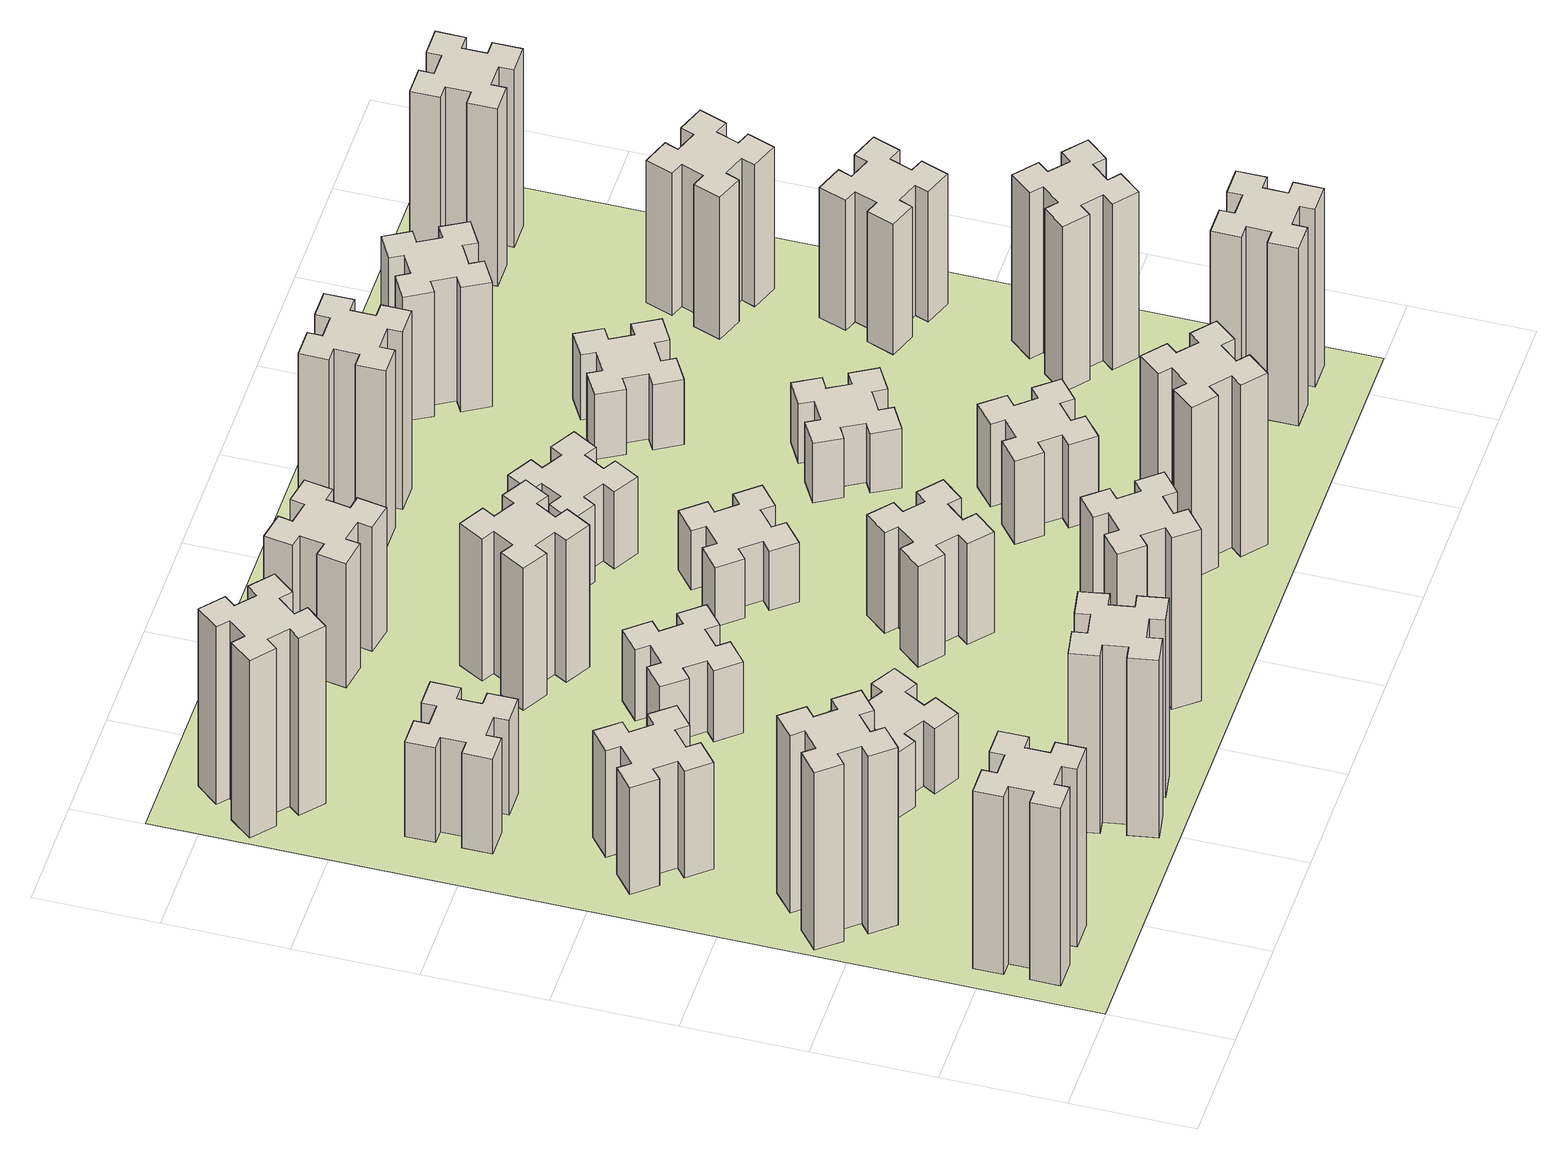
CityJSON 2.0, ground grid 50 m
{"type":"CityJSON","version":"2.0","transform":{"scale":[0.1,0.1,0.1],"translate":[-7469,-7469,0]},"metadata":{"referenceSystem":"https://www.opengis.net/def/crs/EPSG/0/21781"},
"CityObjects":{
"building1":{"type":"Building","attributes":{"class":"1000","function":"1000","usage":"1000","yearOfConstruction":2016,"roofType":"1000","measuredHeight":90,"storeysAboveGround":30,"storeysBelowGround":0},"geometry":[{"type":"Solid","lod":"1","boundaries":[[[[0,1,2,3,4,5,6,7,8,9,10,11,12,13,14,15,16,17,18,19]],[[17,16,20,21]],[[16,15,22,20]],[[15,14,23,22]],[[14,13,24,23]],[[13,12,25,24]],[[12,11,26,25]],[[11,10,27,26]],[[10,9,28,27]],[[9,8,29,28]],[[8,7,30,29]],[[7,6,31,30]],[[6,5,32,31]],[[5,4,33,32]],[[4,3,34,33]],[[3,2,35,34]],[[2,1,36,35]],[[1,0,37,36]],[[0,19,38,37]],[[19,18,39,38]],[[18,17,21,39]],[[24,25,26,27,28,29,30,31,32,33,34,35,36,37,38,39,21,20,22,23]]]]}]},
"building2":{"type":"Building","attributes":{"class":"1000","function":"1000","usage":"1000","yearOfConstruction":2016,"roofType":"1000","measuredHeight":90,"storeysAboveGround":30,"storeysBelowGround":0},"geometry":[{"type":"Solid","lod":"1","boundaries":[[[[40,41,42,43,44,45,46,47,48,49,50,51,52,53,54,55,56,57,58,59]],[[57,56,60,61]],[[56,55,62,60]],[[55,54,63,62]],[[54,53,64,63]],[[53,52,65,64]],[[52,51,66,65]],[[51,50,67,66]],[[50,49,68,67]],[[49,48,69,68]],[[48,47,70,69]],[[47,46,71,70]],[[46,45,72,71]],[[45,44,73,72]],[[44,43,74,73]],[[43,42,75,74]],[[42,41,76,75]],[[41,40,77,76]],[[40,59,78,77]],[[59,58,79,78]],[[58,57,61,79]],[[64,65,66,67,68,69,70,71,72,73,74,75,76,77,78,79,61,60,62,63]]]]}]},
"building3":{"type":"Building","attributes":{"class":"1000","function":"1000","usage":"1000","yearOfConstruction":2016,"roofType":"1000","measuredHeight":54,"storeysAboveGround":30,"storeysBelowGround":0},"geometry":[{"type":"Solid","lod":"1","boundaries":[[[[80,81,82,83,84,85,86,87,88,89,90,91,92,93,94,95,96,97,98,99]],[[97,96,100,101]],[[96,95,102,100]],[[95,94,103,102]],[[94,93,104,103]],[[93,92,105,104]],[[92,91,106,105]],[[91,90,107,106]],[[90,89,108,107]],[[89,88,109,108]],[[88,87,110,109]],[[87,86,111,110]],[[86,85,112,111]],[[85,84,113,112]],[[84,83,114,113]],[[83,82,115,114]],[[82,81,116,115]],[[81,80,117,116]],[[80,99,118,117]],[[99,98,119,118]],[[98,97,101,119]],[[104,105,106,107,108,109,110,111,112,113,114,115,116,117,118,119,101,100,102,103]]]]}]},
"building4":{"type":"Building","attributes":{"class":"1000","function":"1000","usage":"1000","yearOfConstruction":2016,"roofType":"1000","measuredHeight":48,"storeysAboveGround":30,"storeysBelowGround":0},"geometry":[{"type":"Solid","lod":"1","boundaries":[[[[120,121,122,123,124,125,126,127,128,129,130,131,132,133,134,135,136,137,138,139]],[[137,136,140,141]],[[136,135,142,140]],[[135,134,143,142]],[[134,133,144,143]],[[133,132,145,144]],[[132,131,146,145]],[[131,130,147,146]],[[130,129,148,147]],[[129,128,149,148]],[[128,127,150,149]],[[127,126,151,150]],[[126,125,152,151]],[[125,124,153,152]],[[124,123,154,153]],[[123,122,155,154]],[[122,121,156,155]],[[121,120,157,156]],[[120,139,158,157]],[[139,138,159,158]],[[138,137,141,159]],[[144,145,146,147,148,149,150,151,152,153,154,155,156,157,158,159,141,140,142,143]]]]}]},
"building5":{"type":"Building","attributes":{"class":"1000","function":"1000","usage":"1000","yearOfConstruction":2016,"roofType":"1000","measuredHeight":90,"storeysAboveGround":30,"storeysBelowGround":0},"geometry":[{"type":"Solid","lod":"1","boundaries":[[[[160,161,162,163,164,165,166,167,168,169,170,171,172,173,174,175,176,177,178,179]],[[177,176,180,181]],[[176,175,182,180]],[[175,174,183,182]],[[174,173,184,183]],[[173,172,185,184]],[[172,171,186,185]],[[171,170,187,186]],[[170,169,188,187]],[[169,168,189,188]],[[168,167,190,189]],[[167,166,191,190]],[[166,165,192,191]],[[165,164,193,192]],[[164,163,194,193]],[[163,162,195,194]],[[162,161,196,195]],[[161,160,197,196]],[[160,179,198,197]],[[179,178,199,198]],[[178,177,181,199]],[[184,185,186,187,188,189,190,191,192,193,194,195,196,197,198,199,181,180,182,183]]]]}]},
"building6":{"type":"Building","attributes":{"class":"1000","function":"1000","usage":"1000","yearOfConstruction":2016,"roofType":"1000","measuredHeight":90,"storeysAboveGround":30,"storeysBelowGround":0},"geometry":[{"type":"Solid","lod":"1","boundaries":[[[[200,201,202,203,204,205,206,207,208,209,210,211,212,213,214,215,216,217,218,219]],[[217,216,220,221]],[[216,215,222,220]],[[215,214,223,222]],[[214,213,224,223]],[[213,212,225,224]],[[212,211,226,225]],[[211,210,227,226]],[[210,209,228,227]],[[209,208,229,228]],[[208,207,230,229]],[[207,206,231,230]],[[206,205,232,231]],[[205,204,233,232]],[[204,203,234,233]],[[203,202,235,234]],[[202,201,236,235]],[[201,200,237,236]],[[200,219,238,237]],[[219,218,239,238]],[[218,217,221,239]],[[224,225,226,227,228,229,230,231,232,233,234,235,236,237,238,239,221,220,222,223]]]]}]},
"building7":{"type":"Building","attributes":{"class":"1000","function":"1000","usage":"1000","yearOfConstruction":2016,"roofType":"1000","measuredHeight":33,"storeysAboveGround":30,"storeysBelowGround":0},"geometry":[{"type":"Solid","lod":"1","boundaries":[[[[240,241,242,243,244,245,246,247,248,249,250,251,252,253,254,255,256,257,258,259]],[[257,256,260,261]],[[256,255,262,260]],[[255,254,263,262]],[[254,253,264,263]],[[253,252,265,264]],[[252,251,266,265]],[[251,250,267,266]],[[250,249,268,267]],[[249,248,269,268]],[[248,247,270,269]],[[247,246,271,270]],[[246,245,272,271]],[[245,244,273,272]],[[244,243,274,273]],[[243,242,275,274]],[[242,241,276,275]],[[241,240,277,276]],[[240,259,278,277]],[[259,258,279,278]],[[258,257,261,279]],[[264,265,266,267,268,269,270,271,272,273,274,275,276,277,278,279,261,260,262,263]]]]}]},
"building8":{"type":"Building","attributes":{"class":"1000","function":"1000","usage":"1000","yearOfConstruction":2016,"roofType":"1000","measuredHeight":36,"storeysAboveGround":30,"storeysBelowGround":0},"geometry":[{"type":"Solid","lod":"1","boundaries":[[[[280,281,282,283,284,285,286,287,288,289,290,291,292,293,294,295,296,297,298,299]],[[297,296,300,301]],[[296,295,302,300]],[[295,294,303,302]],[[294,293,304,303]],[[293,292,305,304]],[[292,291,306,305]],[[291,290,307,306]],[[290,289,308,307]],[[289,288,309,308]],[[288,287,310,309]],[[287,286,311,310]],[[286,285,312,311]],[[285,284,313,312]],[[284,283,314,313]],[[283,282,315,314]],[[282,281,316,315]],[[281,280,317,316]],[[280,299,318,317]],[[299,298,319,318]],[[298,297,301,319]],[[304,305,306,307,308,309,310,311,312,313,314,315,316,317,318,319,301,300,302,303]]]]}]},
"building9":{"type":"Building","attributes":{"class":"1000","function":"1000","usage":"1000","yearOfConstruction":2016,"roofType":"1000","measuredHeight":87,"storeysAboveGround":30,"storeysBelowGround":0},"geometry":[{"type":"Solid","lod":"1","boundaries":[[[[320,321,322,323,324,325,326,327,328,329,330,331,332,333,334,335,336,337,338,339]],[[337,336,340,341]],[[336,335,342,340]],[[335,334,343,342]],[[334,333,344,343]],[[333,332,345,344]],[[332,331,346,345]],[[331,330,347,346]],[[330,329,348,347]],[[329,328,349,348]],[[328,327,350,349]],[[327,326,351,350]],[[326,325,352,351]],[[325,324,353,352]],[[324,323,354,353]],[[323,322,355,354]],[[322,321,356,355]],[[321,320,357,356]],[[320,339,358,357]],[[339,338,359,358]],[[338,337,341,359]],[[344,345,346,347,348,349,350,351,352,353,354,355,356,357,358,359,341,340,342,343]]]]}]},
"building10":{"type":"Building","attributes":{"class":"1000","function":"1000","usage":"1000","yearOfConstruction":2016,"roofType":"1000","measuredHeight":72,"storeysAboveGround":30,"storeysBelowGround":0},"geometry":[{"type":"Solid","lod":"1","boundaries":[[[[360,361,362,363,364,365,366,367,368,369,370,371,372,373,374,375,376,377,378,379]],[[377,376,380,381]],[[376,375,382,380]],[[375,374,383,382]],[[374,373,384,383]],[[373,372,385,384]],[[372,371,386,385]],[[371,370,387,386]],[[370,369,388,387]],[[369,368,389,388]],[[368,367,390,389]],[[367,366,391,390]],[[366,365,392,391]],[[365,364,393,392]],[[364,363,394,393]],[[363,362,395,394]],[[362,361,396,395]],[[361,360,397,396]],[[360,379,398,397]],[[379,378,399,398]],[[378,377,381,399]],[[384,385,386,387,388,389,390,391,392,393,394,395,396,397,398,399,381,380,382,383]]]]}]},
"building11":{"type":"Building","attributes":{"class":"1000","function":"1000","usage":"1000","yearOfConstruction":2016,"roofType":"1000","measuredHeight":63,"storeysAboveGround":30,"storeysBelowGround":0},"geometry":[{"type":"Solid","lod":"1","boundaries":[[[[400,401,402,403,404,405,406,407,408,409,410,411,412,413,414,415,416,417,418,419]],[[417,416,420,421]],[[416,415,422,420]],[[415,414,423,422]],[[414,413,424,423]],[[413,412,425,424]],[[412,411,426,425]],[[411,410,427,426]],[[410,409,428,427]],[[409,408,429,428]],[[408,407,430,429]],[[407,406,431,430]],[[406,405,432,431]],[[405,404,433,432]],[[404,403,434,433]],[[403,402,435,434]],[[402,401,436,435]],[[401,400,437,436]],[[400,419,438,437]],[[419,418,439,438]],[[418,417,421,439]],[[424,425,426,427,428,429,430,431,432,433,434,435,436,437,438,439,421,420,422,423]]]]}]},
"building12":{"type":"Building","attributes":{"class":"1000","function":"1000","usage":"1000","yearOfConstruction":2016,"roofType":"1000","measuredHeight":51,"storeysAboveGround":30,"storeysBelowGround":0},"geometry":[{"type":"Solid","lod":"1","boundaries":[[[[440,441,442,443,444,445,446,447,448,449,450,451,452,453,454,455,456,457,458,459]],[[457,456,460,461]],[[456,455,462,460]],[[455,454,463,462]],[[454,453,464,463]],[[453,452,465,464]],[[452,451,466,465]],[[451,450,467,466]],[[450,449,468,467]],[[449,448,469,468]],[[448,447,470,469]],[[447,446,471,470]],[[446,445,472,471]],[[445,444,473,472]],[[444,443,474,473]],[[443,442,475,474]],[[442,441,476,475]],[[441,440,477,476]],[[440,459,478,477]],[[459,458,479,478]],[[458,457,461,479]],[[464,465,466,467,468,469,470,471,472,473,474,475,476,477,478,479,461,460,462,463]]]]}]},
"building13":{"type":"Building","attributes":{"class":"1000","function":"1000","usage":"1000","yearOfConstruction":2016,"roofType":"1000","measuredHeight":30,"storeysAboveGround":30,"storeysBelowGround":0},"geometry":[{"type":"Solid","lod":"1","boundaries":[[[[480,481,482,483,484,485,486,487,488,489,490,491,492,493,494,495,496,497,498,499]],[[497,496,500,501]],[[496,495,502,500]],[[495,494,503,502]],[[494,493,504,503]],[[493,492,505,504]],[[492,491,506,505]],[[491,490,507,506]],[[490,489,508,507]],[[489,488,509,508]],[[488,487,510,509]],[[487,486,511,510]],[[486,485,512,511]],[[485,484,513,512]],[[484,483,514,513]],[[483,482,515,514]],[[482,481,516,515]],[[481,480,517,516]],[[480,499,518,517]],[[499,498,519,518]],[[498,497,501,519]],[[504,505,506,507,508,509,510,511,512,513,514,515,516,517,518,519,501,500,502,503]]]]}]},
"building14":{"type":"Building","attributes":{"class":"1000","function":"1000","usage":"1000","yearOfConstruction":2016,"roofType":"1000","measuredHeight":39,"storeysAboveGround":30,"storeysBelowGround":0},"geometry":[{"type":"Solid","lod":"1","boundaries":[[[[520,521,522,523,524,525,526,527,528,529,530,531,532,533,534,535,536,537,538,539]],[[537,536,540,541]],[[536,535,542,540]],[[535,534,543,542]],[[534,533,544,543]],[[533,532,545,544]],[[532,531,546,545]],[[531,530,547,546]],[[530,529,548,547]],[[529,528,549,548]],[[528,527,550,549]],[[527,526,551,550]],[[526,525,552,551]],[[525,524,553,552]],[[524,523,554,553]],[[523,522,555,554]],[[522,521,556,555]],[[521,520,557,556]],[[520,539,558,557]],[[539,538,559,558]],[[538,537,541,559]],[[544,545,546,547,548,549,550,551,552,553,554,555,556,557,558,559,541,540,542,543]]]]}]},
"building15":{"type":"Building","attributes":{"class":"1000","function":"1000","usage":"1000","yearOfConstruction":2016,"roofType":"1000","measuredHeight":87,"storeysAboveGround":30,"storeysBelowGround":0},"geometry":[{"type":"Solid","lod":"1","boundaries":[[[[560,561,562,563,564,565,566,567,568,569,570,571,572,573,574,575,576,577,578,579]],[[577,576,580,581]],[[576,575,582,580]],[[575,574,583,582]],[[574,573,584,583]],[[573,572,585,584]],[[572,571,586,585]],[[571,570,587,586]],[[570,569,588,587]],[[569,568,589,588]],[[568,567,590,589]],[[567,566,591,590]],[[566,565,592,591]],[[565,564,593,592]],[[564,563,594,593]],[[563,562,595,594]],[[562,561,596,595]],[[561,560,597,596]],[[560,579,598,597]],[[579,578,599,598]],[[578,577,581,599]],[[584,585,586,587,588,589,590,591,592,593,594,595,596,597,598,599,581,580,582,583]]]]}]},
"building16":{"type":"Building","attributes":{"class":"1000","function":"1000","usage":"1000","yearOfConstruction":2016,"roofType":"1000","measuredHeight":90,"storeysAboveGround":30,"storeysBelowGround":0},"geometry":[{"type":"Solid","lod":"1","boundaries":[[[[600,601,602,603,604,605,606,607,608,609,610,611,612,613,614,615,616,617,618,619]],[[617,616,620,621]],[[616,615,622,620]],[[615,614,623,622]],[[614,613,624,623]],[[613,612,625,624]],[[612,611,626,625]],[[611,610,627,626]],[[610,609,628,627]],[[609,608,629,628]],[[608,607,630,629]],[[607,606,631,630]],[[606,605,632,631]],[[605,604,633,632]],[[604,603,634,633]],[[603,602,635,634]],[[602,601,636,635]],[[601,600,637,636]],[[600,619,638,637]],[[619,618,639,638]],[[618,617,621,639]],[[624,625,626,627,628,629,630,631,632,633,634,635,636,637,638,639,621,620,622,623]]]]}]},
"building17":{"type":"Building","attributes":{"class":"1000","function":"1000","usage":"1000","yearOfConstruction":2016,"roofType":"1000","measuredHeight":42,"storeysAboveGround":30,"storeysBelowGround":0},"geometry":[{"type":"Solid","lod":"1","boundaries":[[[[640,641,642,643,644,645,646,647,648,649,650,651,652,653,654,655,656,657,658,659]],[[657,656,660,661]],[[656,655,662,660]],[[655,654,663,662]],[[654,653,664,663]],[[653,652,665,664]],[[652,651,666,665]],[[651,650,667,666]],[[650,649,668,667]],[[649,648,669,668]],[[648,647,670,669]],[[647,646,671,670]],[[646,645,672,671]],[[645,644,673,672]],[[644,643,674,673]],[[643,642,675,674]],[[642,641,676,675]],[[641,640,677,676]],[[640,659,678,677]],[[659,658,679,678]],[[658,657,661,679]],[[664,665,666,667,668,669,670,671,672,673,674,675,676,677,678,679,661,660,662,663]]]]}]},
"building18":{"type":"Building","attributes":{"class":"1000","function":"1000","usage":"1000","yearOfConstruction":2016,"roofType":"1000","measuredHeight":30,"storeysAboveGround":30,"storeysBelowGround":0},"geometry":[{"type":"Solid","lod":"1","boundaries":[[[[680,681,682,683,684,685,686,687,688,689,690,691,692,693,694,695,696,697,698,699]],[[697,696,700,701]],[[696,695,702,700]],[[695,694,703,702]],[[694,693,704,703]],[[693,692,705,704]],[[692,691,706,705]],[[691,690,707,706]],[[690,689,708,707]],[[689,688,709,708]],[[688,687,710,709]],[[687,686,711,710]],[[686,685,712,711]],[[685,684,713,712]],[[684,683,714,713]],[[683,682,715,714]],[[682,681,716,715]],[[681,680,717,716]],[[680,699,718,717]],[[699,698,719,718]],[[698,697,701,719]],[[704,705,706,707,708,709,710,711,712,713,714,715,716,717,718,719,701,700,702,703]]]]}]},
"building19":{"type":"Building","attributes":{"class":"1000","function":"1000","usage":"1000","yearOfConstruction":2016,"roofType":"1000","measuredHeight":33,"storeysAboveGround":30,"storeysBelowGround":0},"geometry":[{"type":"Solid","lod":"1","boundaries":[[[[720,721,722,723,724,725,726,727,728,729,730,731,732,733,734,735,736,737,738,739]],[[737,736,740,741]],[[736,735,742,740]],[[735,734,743,742]],[[734,733,744,743]],[[733,732,745,744]],[[732,731,746,745]],[[731,730,747,746]],[[730,729,748,747]],[[729,728,749,748]],[[728,727,750,749]],[[727,726,751,750]],[[726,725,752,751]],[[725,724,753,752]],[[724,723,754,753]],[[723,722,755,754]],[[722,721,756,755]],[[721,720,757,756]],[[720,739,758,757]],[[739,738,759,758]],[[738,737,741,759]],[[744,745,746,747,748,749,750,751,752,753,754,755,756,757,758,759,741,740,742,743]]]]}]},
"building20":{"type":"Building","attributes":{"class":"1000","function":"1000","usage":"1000","yearOfConstruction":2016,"roofType":"1000","measuredHeight":90,"storeysAboveGround":30,"storeysBelowGround":0},"geometry":[{"type":"Solid","lod":"1","boundaries":[[[[760,761,762,763,764,765,766,767,768,769,770,771,772,773,774,775,776,777,778,779]],[[777,776,780,781]],[[776,775,782,780]],[[775,774,783,782]],[[774,773,784,783]],[[773,772,785,784]],[[772,771,786,785]],[[771,770,787,786]],[[770,769,788,787]],[[769,768,789,788]],[[768,767,790,789]],[[767,766,791,790]],[[766,765,792,791]],[[765,764,793,792]],[[764,763,794,793]],[[763,762,795,794]],[[762,761,796,795]],[[761,760,797,796]],[[760,779,798,797]],[[779,778,799,798]],[[778,777,781,799]],[[784,785,786,787,788,789,790,791,792,793,794,795,796,797,798,799,781,780,782,783]]]]}]},
"building21":{"type":"Building","attributes":{"class":"1000","function":"1000","usage":"1000","yearOfConstruction":2016,"roofType":"1000","measuredHeight":63,"storeysAboveGround":30,"storeysBelowGround":0},"geometry":[{"type":"Solid","lod":"1","boundaries":[[[[800,801,802,803,804,805,806,807,808,809,810,811,812,813,814,815,816,817,818,819]],[[817,816,820,821]],[[816,815,822,820]],[[815,814,823,822]],[[814,813,824,823]],[[813,812,825,824]],[[812,811,826,825]],[[811,810,827,826]],[[810,809,828,827]],[[809,808,829,828]],[[808,807,830,829]],[[807,806,831,830]],[[806,805,832,831]],[[805,804,833,832]],[[804,803,834,833]],[[803,802,835,834]],[[802,801,836,835]],[[801,800,837,836]],[[800,819,838,837]],[[819,818,839,838]],[[818,817,821,839]],[[824,825,826,827,828,829,830,831,832,833,834,835,836,837,838,839,821,820,822,823]]]]}]},
"building22":{"type":"Building","attributes":{"class":"1000","function":"1000","usage":"1000","yearOfConstruction":2016,"roofType":"1000","measuredHeight":84,"storeysAboveGround":30,"storeysBelowGround":0},"geometry":[{"type":"Solid","lod":"1","boundaries":[[[[840,841,842,843,844,845,846,847,848,849,850,851,852,853,854,855,856,857,858,859]],[[857,856,860,861]],[[856,855,862,860]],[[855,854,863,862]],[[854,853,864,863]],[[853,852,865,864]],[[852,851,866,865]],[[851,850,867,866]],[[850,849,868,867]],[[849,848,869,868]],[[848,847,870,869]],[[847,846,871,870]],[[846,845,872,871]],[[845,844,873,872]],[[844,843,874,873]],[[843,842,875,874]],[[842,841,876,875]],[[841,840,877,876]],[[840,859,878,877]],[[859,858,879,878]],[[858,857,861,879]],[[864,865,866,867,868,869,870,871,872,873,874,875,876,877,878,879,861,860,862,863]]]]}]},
"building23":{"type":"Building","attributes":{"class":"1000","function":"1000","usage":"1000","yearOfConstruction":2016,"roofType":"1000","measuredHeight":66,"storeysAboveGround":30,"storeysBelowGround":0},"geometry":[{"type":"Solid","lod":"1","boundaries":[[[[880,881,882,883,884,885,886,887,888,889,890,891,892,893,894,895,896,897,898,899]],[[897,896,900,901]],[[896,895,902,900]],[[895,894,903,902]],[[894,893,904,903]],[[893,892,905,904]],[[892,891,906,905]],[[891,890,907,906]],[[890,889,908,907]],[[889,888,909,908]],[[888,887,910,909]],[[887,886,911,910]],[[886,885,912,911]],[[885,884,913,912]],[[884,883,914,913]],[[883,882,915,914]],[[882,881,916,915]],[[881,880,917,916]],[[880,899,918,917]],[[899,898,919,918]],[[898,897,901,919]],[[904,905,906,907,908,909,910,911,912,913,914,915,916,917,918,919,901,900,902,903]]]]}]},
"building24":{"type":"Building","attributes":{"class":"1000","function":"1000","usage":"1000","yearOfConstruction":2016,"roofType":"1000","measuredHeight":72,"storeysAboveGround":30,"storeysBelowGround":0},"geometry":[{"type":"Solid","lod":"1","boundaries":[[[[920,921,922,923,924,925,926,927,928,929,930,931,932,933,934,935,936,937,938,939]],[[937,936,940,941]],[[936,935,942,940]],[[935,934,943,942]],[[934,933,944,943]],[[933,932,945,944]],[[932,931,946,945]],[[931,930,947,946]],[[930,929,948,947]],[[929,928,949,948]],[[928,927,950,949]],[[927,926,951,950]],[[926,925,952,951]],[[925,924,953,952]],[[924,923,954,953]],[[923,922,955,954]],[[922,921,956,955]],[[921,920,957,956]],[[920,939,958,957]],[[939,938,959,958]],[[938,937,941,959]],[[944,945,946,947,948,949,950,951,952,953,954,955,956,957,958,959,941,940,942,943]]]]}]},
"building25":{"type":"Building","attributes":{"class":"1000","function":"1000","usage":"1000","yearOfConstruction":2016,"roofType":"1000","measuredHeight":90,"storeysAboveGround":30,"storeysBelowGround":0},"geometry":[{"type":"Solid","lod":"1","boundaries":[[[[960,961,962,963,964,965,966,967,968,969,970,971,972,973,974,975,976,977,978,979]],[[977,976,980,981]],[[976,975,982,980]],[[975,974,983,982]],[[974,973,984,983]],[[973,972,985,984]],[[972,971,986,985]],[[971,970,987,986]],[[970,969,988,987]],[[969,968,989,988]],[[968,967,990,989]],[[967,966,991,990]],[[966,965,992,991]],[[965,964,993,992]],[[964,963,994,993]],[[963,962,995,994]],[[962,961,996,995]],[[961,960,997,996]],[[960,979,998,997]],[[979,978,999,998]],[[978,977,981,999]],[[984,985,986,987,988,989,990,991,992,993,994,995,996,997,998,999,981,980,982,983]]]]}]},
"landuse1":{"type":"LandUse","attributes":{"name":"plot1","function":"1010"},"geometry":[{"type":"MultiSurface","lod":"1","boundaries":[[[1000,1001,1002,1003]]]}]}
},
"vertices":[
[165,425,0],[165,325,0],[105,325,0],[105,205,0],[225,205,0],[225,265,0],[325,265,0],[325,205,0],[445,205,0],[445,325,0],[385,325,0],[385,425,0],[445,425,0],[445,545,0],[325,545,0],[325,485,0],[225,485,0],[225,545,0],[105,545,0],[105,425,0],[225,485,900],[225,545,900],[325,485,900],[325,545,900],[445,545,900],[445,425,900],[385,425,900],[385,325,900],[445,325,900],[445,205,900],[325,205,900],[325,265,900],[225,265,900],[225,205,900],[105,205,900],[105,325,900],[165,325,900],[165,425,900],[105,425,900],[105,545,900],
[392,1148,0],[327,1224,0],[373,1263,0],[296,1355,0],[204,1278,0],[243,1232,0],[166,1167,0],[128,1213,0],[36,1136,0],[113,1044,0],[159,1083,0],[223,1006,0],[177,968,0],[254,876,0],[346,953,0],[308,999,0],[384,1063,0],[423,1017,0],[515,1094,0],[438,1186,0],[384,1063,900],[423,1017,900],[308,999,900],[346,953,900],[254,876,900],[177,968,900],[223,1006,900],[159,1083,900],[113,1044,900],[36,1136,900],[128,1213,900],[166,1167,900],[243,1232,900],[204,1278,900],[296,1355,900],[373,1263,900],[327,1224,900],[392,1148,900],[438,1186,900],[515,1094,900],
[408,1739,0],[484,1803,0],[523,1757,0],[615,1834,0],[538,1926,0],[492,1888,0],[427,1964,0],[473,2003,0],[396,2095,0],[304,2018,0],[343,1972,0],[266,1907,0],[228,1953,0],[136,1876,0],[213,1784,0],[259,1823,0],[323,1746,0],[277,1708,0],[354,1616,0],[446,1693,0],[323,1746,540],[277,1708,540],[259,1823,540],[213,1784,540],[136,1876,540],[228,1953,540],[266,1907,540],[343,1972,540],[304,2018,540],[396,2095,540],[473,2003,540],[427,1964,540],[492,1888,540],[538,1926,540],[615,1834,540],[523,1757,540],[484,1803,540],[408,1739,540],[446,1693,540],[354,1616,540],
[485,2545,0],[485,2645,0],[545,2645,0],[545,2765,0],[425,2765,0],[425,2705,0],[325,2705,0],[325,2765,0],[205,2765,0],[205,2645,0],[265,2645,0],[265,2545,0],[205,2545,0],[205,2425,0],[325,2425,0],[325,2485,0],[425,2485,0],[425,2425,0],[545,2425,0],[545,2545,0],[425,2485,480],[425,2425,480],[325,2485,480],[325,2425,480],[205,2425,480],[205,2545,480],[265,2545,480],[265,2645,480],[205,2645,480],[205,2765,480],[325,2765,480],[325,2705,480],[425,2705,480],[425,2765,480],[545,2765,480],[545,2645,480],[485,2645,480],[485,2545,480],[545,2545,480],[545,2425,480],
[1085,158,0],[1184,176,0],[1194,117,0],[1312,137,0],[1291,256,0],[1232,245,0],[1215,344,0],[1274,354,0],[1253,472,0],[1135,451,0],[1145,392,0],[1047,375,0],[1037,434,0],[918,413,0],[939,295,0],[998,305,0],[1016,207,0],[957,197,0],[977,78,0],[1096,99,0],[1016,207,900],[957,197,900],[998,305,900],[939,295,900],[918,413,900],[1037,434,900],[1047,375,900],[1145,392,900],[1135,451,900],[1253,472,900],[1274,354,900],[1215,344,900],[1232,245,900],[1291,256,900],[1312,137,900],[1194,117,900],[1184,176,900],[1085,158,900],[1096,99,900],[977,78,900],
[384,3387,0],[308,3452,0],[346,3498,0],[254,3575,0],[177,3483,0],[223,3444,0],[159,3368,0],[113,3406,0],[36,3314,0],[128,3237,0],[166,3283,0],[243,3219,0],[204,3173,0],[296,3096,0],[373,3188,0],[327,3226,0],[392,3303,0],[438,3264,0],[515,3356,0],[423,3433,0],[392,3303,900],[438,3264,900],[327,3226,900],[373,3188,900],[296,3096,900],[204,3173,900],[243,3219,900],[166,3283,900],[128,3237,900],[36,3314,900],[113,3406,900],[159,3368,900],[223,3444,900],[177,3483,900],[254,3575,900],[346,3498,900],[308,3452,900],[384,3387,900],[423,3433,900],[515,3356,900],
[1086,1017,0],[1136,1104,0],[1188,1074,0],[1248,1178,0],[1144,1238,0],[1114,1186,0],[1027,1236,0],[1057,1288,0],[953,1348,0],[893,1244,0],[945,1214,0],[895,1127,0],[843,1157,0],[783,1053,0],[887,993,0],[917,1045,0],[1004,995,0],[974,943,0],[1078,883,0],[1138,987,0],[1004,995,330],[974,943,330],[917,1045,330],[887,993,330],[783,1053,330],[843,1157,330],[895,1127,330],[945,1214,330],[893,1244,330],[953,1348,330],[1057,1288,330],[1027,1236,330],[1114,1186,330],[1144,1238,330],[1248,1178,330],[1188,1074,330],[1136,1104,330],[1086,1017,330],[1138,987,330],[1078,883,330],
[1083,2072,0],[1006,2007,0],[968,2053,0],[876,1976,0],[953,1884,0],[999,1923,0],[1063,1846,0],[1017,1808,0],[1094,1716,0],[1186,1793,0],[1148,1839,0],[1224,1903,0],[1263,1857,0],[1355,1934,0],[1278,2026,0],[1232,1988,0],[1167,2064,0],[1213,2103,0],[1136,2195,0],[1044,2118,0],[1167,2064,360],[1213,2103,360],[1232,1988,360],[1278,2026,360],[1355,1934,360],[1263,1857,360],[1224,1903,360],[1148,1839,360],[1186,1793,360],[1094,1716,360],[1017,1808,360],[1063,1846,360],[999,1923,360],[953,1884,360],[876,1976,360],[968,2053,360],[1006,2007,360],[1083,2072,360],[1044,2118,360],[1136,2195,360],
[1639,343,0],[1703,266,0],[1657,228,0],[1734,136,0],[1826,213,0],[1788,259,0],[1864,323,0],[1903,277,0],[1995,354,0],[1918,446,0],[1872,408,0],[1807,484,0],[1853,523,0],[1776,615,0],[1684,538,0],[1723,492,0],[1646,427,0],[1608,473,0],[1516,396,0],[1593,304,0],[1646,427,870],[1608,473,870],[1723,492,870],[1684,538,870],[1776,615,870],[1853,523,870],[1807,484,870],[1872,408,870],[1918,446,870],[1995,354,870],[1903,277,870],[1864,323,870],[1788,259,870],[1826,213,870],[1734,136,870],[1657,228,870],[1703,266,870],[1639,343,870],[1593,304,870],[1516,396,870],
[1314,2666,0],[1227,2716,0],[1257,2768,0],[1153,2828,0],[1093,2724,0],[1145,2694,0],[1095,2607,0],[1043,2637,0],[983,2533,0],[1087,2473,0],[1117,2525,0],[1204,2475,0],[1174,2423,0],[1278,2363,0],[1338,2467,0],[1286,2497,0],[1336,2584,0],[1388,2554,0],[1448,2658,0],[1344,2718,0],[1336,2584,720],[1388,2554,720],[1286,2497,720],[1338,2467,720],[1278,2363,720],[1174,2423,720],[1204,2475,720],[1117,2525,720],[1087,2473,720],[983,2533,720],[1043,2637,720],[1095,2607,720],[1145,2694,720],[1093,2724,720],[1153,2828,720],[1257,2768,720],[1227,2716,720],[1314,2666,720],[1344,2718,720],[1448,2658,720],
[1016,3404,0],[998,3305,0],[939,3316,0],[918,3197,0],[1037,3177,0],[1047,3236,0],[1145,3218,0],[1135,3159,0],[1253,3138,0],[1274,3257,0],[1215,3267,0],[1232,3365,0],[1291,3355,0],[1312,3473,0],[1194,3494,0],[1184,3435,0],[1085,3452,0],[1096,3511,0],[977,3532,0],[957,3414,0],[1085,3452,630],[1096,3511,630],[1184,3435,630],[1194,3494,630],[1312,3473,630],[1291,3355,630],[1232,3365,630],[1215,3267,630],[1274,3257,630],[1253,3138,630],[1135,3159,630],[1145,3218,630],[1047,3236,630],[1037,3177,630],[918,3197,630],[939,3316,630],[998,3305,630],[1016,3404,630],[957,3414,630],[977,3532,630],
[1803,1324,0],[1739,1248,0],[1693,1286,0],[1616,1194,0],[1708,1117,0],[1746,1163,0],[1823,1099,0],[1784,1053,0],[1876,976,0],[1953,1068,0],[1907,1106,0],[1972,1183,0],[2018,1144,0],[2095,1236,0],[2003,1313,0],[1964,1267,0],[1888,1332,0],[1926,1378,0],[1834,1455,0],[1757,1363,0],[1888,1332,510],[1926,1378,510],[1964,1267,510],[2003,1313,510],[2095,1236,510],[2018,1144,510],[1972,1183,510],[1907,1106,510],[1953,1068,510],[1876,976,510],[1784,1053,510],[1823,1099,510],[1746,1163,510],[1708,1117,510],[1616,1194,510],[1693,1286,510],[1739,1248,510],[1803,1324,510],[1757,1363,510],[1834,1455,510],
[1972,1988,0],[1907,2064,0],[1953,2103,0],[1876,2195,0],[1784,2118,0],[1823,2072,0],[1746,2007,0],[1708,2053,0],[1616,1976,0],[1693,1884,0],[1739,1923,0],[1803,1846,0],[1757,1808,0],[1834,1716,0],[1926,1793,0],[1888,1839,0],[1964,1903,0],[2003,1857,0],[2095,1934,0],[2018,2026,0],[1964,1903,300],[2003,1857,300],[1888,1839,300],[1926,1793,300],[1834,1716,300],[1757,1808,300],[1803,1846,300],[1739,1923,300],[1693,1884,300],[1616,1976,300],[1708,2053,300],[1746,2007,300],[1823,2072,300],[1784,2118,300],[1876,2195,300],[1953,2103,300],[1907,2064,300],[1972,1988,300],[2018,2026,300],[2095,1934,300],
[1926,2497,0],[1976,2584,0],[2028,2554,0],[2088,2658,0],[1984,2718,0],[1954,2666,0],[1867,2716,0],[1897,2768,0],[1793,2828,0],[1733,2724,0],[1785,2694,0],[1735,2607,0],[1683,2637,0],[1623,2533,0],[1727,2473,0],[1757,2525,0],[1844,2475,0],[1814,2423,0],[1918,2363,0],[1978,2467,0],[1844,2475,390],[1814,2423,390],[1757,2525,390],[1727,2473,390],[1623,2533,390],[1683,2637,390],[1735,2607,390],[1785,2694,390],[1733,2724,390],[1793,2828,390],[1897,2768,390],[1867,2716,390],[1954,2666,390],[1984,2718,390],[2088,2658,390],[2028,2554,390],[1976,2584,390],[1926,2497,390],[1978,2467,390],[1918,2363,390],
[2486,323,0],[2563,259,0],[2524,213,0],[2616,136,0],[2693,228,0],[2647,266,0],[2712,343,0],[2758,304,0],[2835,396,0],[2743,473,0],[2704,427,0],[2628,492,0],[2666,538,0],[2574,615,0],[2497,523,0],[2543,484,0],[2479,408,0],[2433,446,0],[2356,354,0],[2448,277,0],[2479,408,870],[2433,446,870],[2543,484,870],[2497,523,870],[2574,615,870],[2666,538,870],[2628,492,870],[2704,427,870],[2743,473,870],[2835,396,870],[2758,304,870],[2712,343,870],[2647,266,870],[2693,228,870],[2616,136,870],[2524,213,870],[2563,259,870],[2486,323,870],[2448,277,870],[2356,354,870],
[1965,3385,0],[1965,3485,0],[2025,3485,0],[2025,3605,0],[1905,3605,0],[1905,3545,0],[1805,3545,0],[1805,3605,0],[1685,3605,0],[1685,3485,0],[1745,3485,0],[1745,3385,0],[1685,3385,0],[1685,3265,0],[1805,3265,0],[1805,3325,0],[1905,3325,0],[1905,3265,0],[2025,3265,0],[2025,3385,0],[1905,3325,900],[1905,3265,900],[1805,3325,900],[1805,3265,900],[1685,3265,900],[1685,3385,900],[1745,3385,900],[1745,3485,900],[1685,3485,900],[1685,3605,900],[1805,3605,900],[1805,3545,900],[1905,3545,900],[1905,3605,900],[2025,3605,900],[2025,3485,900],[1965,3485,900],[1965,3385,900],[2025,3385,900],[2025,3265,900],
[2563,1132,0],[2486,1067,0],[2448,1113,0],[2356,1036,0],[2433,944,0],[2479,983,0],[2543,906,0],[2497,868,0],[2574,776,0],[2666,853,0],[2628,899,0],[2704,963,0],[2743,917,0],[2835,994,0],[2758,1086,0],[2712,1048,0],[2647,1124,0],[2693,1163,0],[2616,1255,0],[2524,1178,0],[2647,1124,420],[2693,1163,420],[2712,1048,420],[2758,1086,420],[2835,994,420],[2743,917,420],[2704,963,420],[2628,899,420],[2666,853,420],[2574,776,420],[2497,868,420],[2543,906,420],[2479,983,420],[2433,944,420],[2356,1036,420],[2448,1113,420],[2486,1067,420],[2563,1132,420],[2524,1178,420],[2616,1255,420],
[2475,1744,0],[2525,1657,0],[2473,1627,0],[2533,1523,0],[2637,1583,0],[2607,1635,0],[2694,1685,0],[2724,1633,0],[2828,1693,0],[2768,1797,0],[2716,1767,0],[2666,1854,0],[2718,1884,0],[2658,1988,0],[2554,1928,0],[2584,1876,0],[2497,1826,0],[2467,1878,0],[2363,1818,0],[2423,1714,0],[2497,1826,300],[2467,1878,300],[2584,1876,300],[2554,1928,300],[2658,1988,300],[2718,1884,300],[2666,1854,300],[2716,1767,300],[2768,1797,300],[2828,1693,300],[2724,1633,300],[2694,1685,300],[2607,1635,300],[2637,1583,300],[2533,1523,300],[2473,1627,300],[2525,1657,300],[2475,1744,300],[2423,1714,300],[2363,1818,300],
[2475,2584,0],[2525,2497,0],[2473,2467,0],[2533,2363,0],[2637,2423,0],[2607,2475,0],[2694,2525,0],[2724,2473,0],[2828,2533,0],[2768,2637,0],[2716,2607,0],[2666,2694,0],[2718,2724,0],[2658,2828,0],[2554,2768,0],[2584,2716,0],[2497,2666,0],[2467,2718,0],[2363,2658,0],[2423,2554,0],[2497,2666,330],[2467,2718,330],[2584,2716,330],[2554,2768,330],[2658,2828,330],[2718,2724,330],[2666,2694,330],[2716,2607,330],[2768,2637,330],[2828,2533,330],[2724,2473,330],[2694,2525,330],[2607,2475,330],[2637,2423,330],[2533,2363,330],[2473,2467,330],[2525,2497,330],[2475,2584,330],[2423,2554,330],[2363,2658,330],
[3485,485,0],[3385,485,0],[3385,545,0],[3265,545,0],[3265,425,0],[3325,425,0],[3325,325,0],[3265,325,0],[3265,205,0],[3385,205,0],[3385,265,0],[3485,265,0],[3485,205,0],[3605,205,0],[3605,325,0],[3545,325,0],[3545,425,0],[3605,425,0],[3605,545,0],[3485,545,0],[3545,425,900],[3605,425,900],[3545,325,900],[3605,325,900],[3605,205,900],[3485,205,900],[3485,265,900],[3385,265,900],[3385,205,900],[3265,205,900],[3265,325,900],[3325,325,900],[3325,425,900],[3265,425,900],[3265,545,900],[3385,545,900],[3385,485,900],[3485,485,900],[3485,545,900],[3605,545,900],
[2716,3347,0],[2666,3434,0],[2718,3464,0],[2658,3568,0],[2554,3508,0],[2584,3456,0],[2497,3406,0],[2467,3458,0],[2363,3398,0],[2423,3294,0],[2475,3324,0],[2525,3237,0],[2473,3207,0],[2533,3103,0],[2637,3163,0],[2607,3215,0],[2694,3265,0],[2724,3213,0],[2828,3273,0],[2768,3377,0],[2694,3265,630],[2724,3213,630],[2607,3215,630],[2637,3163,630],[2533,3103,630],[2473,3207,630],[2525,3237,630],[2475,3324,630],[2423,3294,630],[2363,3398,630],[2467,3458,630],[2497,3406,630],[2584,3456,630],[2554,3508,630],[2658,3568,630],[2718,3464,630],[2666,3434,630],[2716,3347,630],[2768,3377,630],[2828,3273,630],
[3487,1006,0],[3552,1083,0],[3598,1044,0],[3675,1136,0],[3583,1213,0],[3544,1167,0],[3468,1232,0],[3506,1278,0],[3414,1355,0],[3337,1263,0],[3383,1224,0],[3319,1148,0],[3273,1186,0],[3196,1094,0],[3288,1017,0],[3326,1063,0],[3403,999,0],[3364,953,0],[3456,876,0],[3533,968,0],[3403,999,840],[3364,953,840],[3326,1063,840],[3288,1017,840],[3196,1094,840],[3273,1186,840],[3319,1148,840],[3383,1224,840],[3337,1263,840],[3414,1355,840],[3506,1278,840],[3468,1232,840],[3544,1167,840],[3583,1213,840],[3675,1136,840],[3598,1044,840],[3552,1083,840],[3487,1006,840],[3533,968,840],[3456,876,840],
[3520,1942,0],[3426,1976,0],[3447,2032,0],[3334,2073,0],[3293,1960,0],[3349,1940,0],[3315,1846,0],[3259,1867,0],[3217,1754,0],[3330,1713,0],[3351,1769,0],[3445,1735,0],[3424,1679,0],[3537,1637,0],[3578,1750,0],[3522,1771,0],[3556,1865,0],[3612,1844,0],[3653,1957,0],[3540,1998,0],[3556,1865,660],[3612,1844,660],[3522,1771,660],[3578,1750,660],[3537,1637,660],[3424,1679,660],[3445,1735,660],[3351,1769,660],[3330,1713,660],[3217,1754,660],[3259,1867,660],[3315,1846,660],[3349,1940,660],[3293,1960,660],[3334,2073,660],[3447,2032,660],[3426,1976,660],[3520,1942,660],[3540,1998,660],[3653,1957,660],
[3420,2582,0],[3326,2616,0],[3347,2672,0],[3234,2713,0],[3193,2600,0],[3249,2580,0],[3215,2486,0],[3159,2507,0],[3117,2394,0],[3230,2353,0],[3251,2409,0],[3345,2375,0],[3324,2319,0],[3437,2277,0],[3478,2390,0],[3422,2411,0],[3456,2505,0],[3512,2484,0],[3553,2597,0],[3440,2638,0],[3456,2505,720],[3512,2484,720],[3422,2411,720],[3478,2390,720],[3437,2277,720],[3324,2319,720],[3345,2375,720],[3251,2409,720],[3230,2353,720],[3117,2394,720],[3159,2507,720],[3215,2486,720],[3249,2580,720],[3193,2600,720],[3234,2713,720],[3347,2672,720],[3326,2616,720],[3420,2582,720],[3440,2638,720],[3553,2597,720],
[3285,3325,0],[3385,3325,0],[3385,3265,0],[3505,3265,0],[3505,3385,0],[3445,3385,0],[3445,3485,0],[3505,3485,0],[3505,3605,0],[3385,3605,0],[3385,3545,0],[3285,3545,0],[3285,3605,0],[3165,3605,0],[3165,3485,0],[3225,3485,0],[3225,3385,0],[3165,3385,0],[3165,3265,0],[3285,3265,0],[3225,3385,900],[3165,3385,900],[3225,3485,900],[3165,3485,900],[3165,3605,900],[3285,3605,900],[3285,3545,900],[3385,3545,900],[3385,3605,900],[3505,3605,900],[3505,3485,900],[3445,3485,900],[3445,3385,900],[3505,3385,900],[3505,3265,900],[3385,3265,900],[3385,3325,900],[3285,3325,900],[3285,3265,900],[3165,3265,900],
[5,3705,0],[3705,3705,0],[3705,5,0],[5,5,0]
]}
